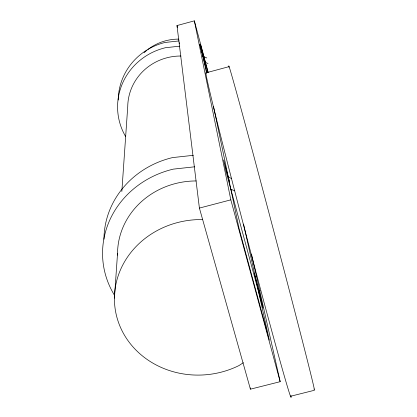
<?xml version="1.0" encoding="UTF-8"?>
<svg xmlns="http://www.w3.org/2000/svg" width="417" height="417" viewBox="0 0 417 417"><rect width="100%" height="100%" fill="white"/><g stroke="black" fill="none" stroke-linecap="round" stroke-linejoin="round"><path stroke-width="0.63" d="M114.425 298.186L117.547 253.244M121.842 191.471L127.738 106.622A52.521 50.765 -6 0 1 181.025 56.024M255.397 277.378L256.825 275.773M258.681 292.181L260.161 290.534M243.356 362.701L239.035 365.537A85.146 77.698 -5.6 0 1 116.567 316.034A85.146 77.698 -5.6 0 1 202.339 219.571M251.487 254.115L280.177 381.68L250.424 389.176L199.404 208.078L176.98 25.567L194.353 20.85L208.177 72.454M205.774 72.902L228.954 66.668M199.404 208.078L230.83 199.852L194.353 20.85M290.993 396.15L314.454 390.265M179.138 40.918L165.028 42.466A61.346 59.412 -6 0 0 118.24 100.033M179.79 46.151L165.372 47.731A62.649 60.559 -6 0 0 125.684 136.667M193.326 155.322L172.544 157.59A89.634 83.285 -5.7 0 0 103.963 239.202M194.749 166.795L173.3 169.13A92.449 85.542 -5.7 0 0 114.659 295.554M228.297 177.126L231.612 178.502M230.825 189.209L234.813 190.856M204.174 61.867L208.026 63.53M203.011 56.326L206.785 57.958M176.98 25.567L177.496 27.449M229.459 181.416L223.632 159.862L226.024 171.455L262.965 308.007L259.562 292.802L254.266 273.203M230.83 199.852L280.177 381.68M203.824 59.355L199.753 44.166L207.035 72.537M207.968 72.256L200.561 44.614L206.571 73.329M243.564 224.106L269.335 340.142L239.056 228.511L213.504 106.444M250.2 387.893L250.424 389.176M179.357 42.659L179.503 43.827M117.558 255.173A77.494 71.698 -5.7 0 1 196.172 180.952M144.068 52.766A49.112 47.752 -6.1 0 1 146.966 50.228M147.983 49.425A49.112 47.752 -6.1 0 1 178.872 39.115M228.954 67.231A167.535 1.308 75.2 0 1 274.24 232.853A167.535 1.308 75.2 0 1 314.001 388.967M290.941 395.597A167.332 2.241 75.3 0 1 247.349 239.551A167.332 2.241 75.3 0 1 205.967 72.98"/></g></svg>
